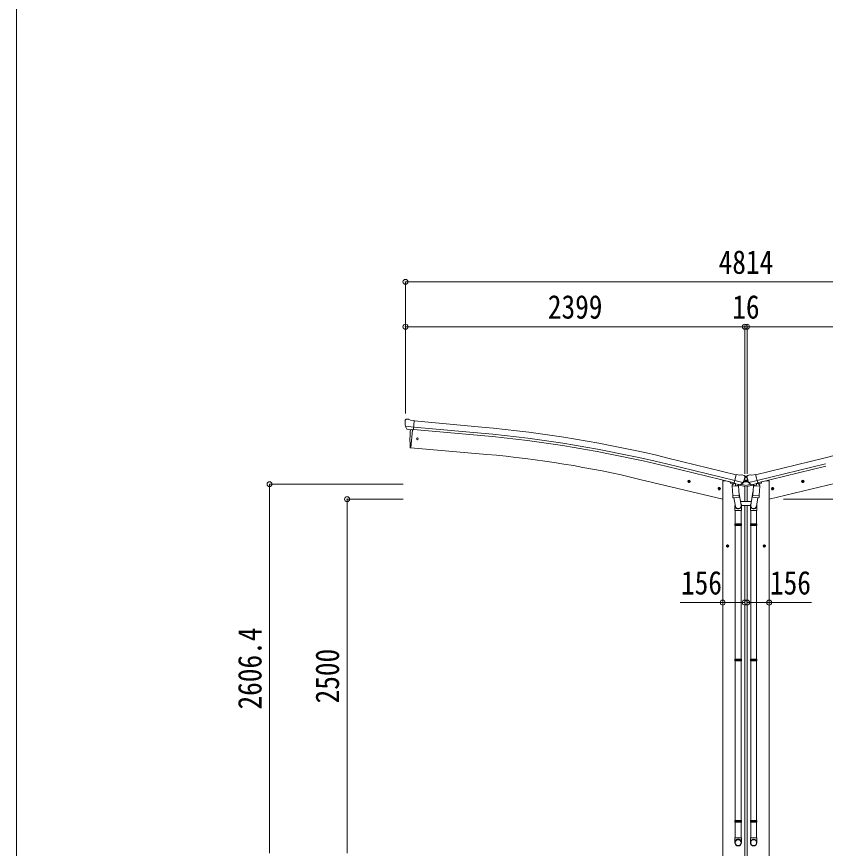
# Model space of a CAD drawing. Units: millimetres at full size. Extents: x -9783 to 33612, y -6828 to 11398.
# Drawn here: x -9783 to -4065, y -3592 to 2285 of the extents above; entities that cross this region are included whole.
import ezdxf
from ezdxf.enums import TextEntityAlignment as Align

# ---------------------------------------------------------------- set-up
doc = ezdxf.new("R2010")
doc.units = ezdxf.units.MM
doc.header["$LTSCALE"] = 35
doc.header["$PDMODE"] = 32
doc.header["$PDSIZE"] = 35
for name, color, linetype, lineweight in [('0-1_本体', 4, 'Continuous', 9), ('0-2_部品', 7, 'Continuous', 9), ('0-7_合掌部品', 3, 'Continuous', 9), ('0-A_寸法', 6, 'Continuous', 9), ('F-0_240', 7, 'Continuous', 9)]:
    doc.layers.add(name, color=color, linetype=linetype, lineweight=lineweight)
doc.styles.add('ＭＳ ゴシック', font='')
doc.styles.get('ＭＳ ゴシック').set_extended_font_data('MS Gothic')

msp = doc.modelspace()

# ---------------------------------------------------------------- linework, layer by layer
at = {"layer": '0-1_本体'}
for p, q in [((-6494.73, -615.27), (-6972.04, -571.95)), ((-6984.48, -633.88), (-6995.65, -761.48)), ((-6500.15, -675.02), (-6977.27, -631.72)), ((-6498.63, -658.31), (-6975.75, -615)), ((-6457.7, -808.55), (-6995.65, -761.48)), ((-5188.26, -876.09), (-4705.24, -993.59)), ((-4695.18, -951.67), (-5178.03, -834.1)), ((-4558.12, -951.67), (-4075.27, -834.1)), ((-4065.05, -876.09), (-4548.06, -993.59)), ((-4709.19, -1010.02), (-5192.23, -892.4)), ((-4544.11, -1010.02), (-4061.08, -892.4)), ((-4790.66, -1125.27), (-5376.33, -984.66)), ((-4790.66, -995.27), (-4770.66, -995.27)), ((-4790.66, -995.27), (-4790.66, -4175.27)), ((-4770.66, -995.27), (-4737.15, -1003.31)), ((-4482.64, -995.27), (-4516.15, -1003.31)), ((-4462.64, -995.27), (-4482.64, -995.27)), ((-4462.64, -1125.27), (-3876.97, -984.66)), ((-4462.64, -995.27), (-4462.64, -4175.27)), ((-4635.16, -1034.97), (-4635.16, -1140.39)), ((-4618.14, -1034.97), (-4618.14, -1140.39)), ((-4635.16, -1170.39), (-4635.16, -4175.27)), ((-4618.14, -1170.39), (-4618.14, -4175.27))]:
    msp.add_line(p, q, dxfattribs=at)
at = {"layer": '0-1_本体', "color": 6}
for p, q in [((-4791.16, -1855.45), (-4635.16, -1855.45)), ((-4462.14, -1855.45), (-4618.14, -1855.45))]:
    msp.add_line(p, q, dxfattribs=at)
at = {"layer": '0-1_本体'}
for centre, radius, start, end in [((-7308.74, -9583.85), 9005.44, 76.31388, 84.81388), ((-1944.56, -9583.85), 9005.44, 95.18612, 103.68612), ((-7308.74, -9583.85), 8945.44, 76.31388, 84.81388), ((-7308.74, -9583.85), 8962.23, 76.31388, 84.81388), ((-7102.68, -8176.85), 7396.48, 76.50259, 84.99741)]:
    msp.add_arc(centre, radius, start, end, dxfattribs=at)
at = {"layer": '0-2_部品'}
for p, q in [((-7035.24, -566.94), (-7035.36, -568.29)), ((-7034.18, -564.9), (-7028.69, -560.3)), ((-7025.04, -559.15), (-7011.38, -560.35)), ((-6998.42, -567.5), (-7010.14, -560.74)), ((-6998.42, -567.5), (-6971.85, -569.83)), ((-6977.51, -634.49), (-6971.85, -569.83)), ((-7034.72, -609.79), (-6975.8, -614.95)), ((-7023.47, -629.28), (-7034.4, -610.34)), ((-7021.08, -630.68), (-7013.37, -631.35)), ((-6984.48, -633.88), (-6995.65, -761.48)), ((-6987.47, -633.62), (-6977.51, -634.49)), ((-6995.65, -761.48), (-6997.71, -761.23)), ((-5019.39, -1001.45), (-5038.84, -996.78)), ((-5036.41, -997.36), (-5031.25, -991.92)), ((-5034.28, -1004.56), (-5036.41, -997.36)), ((-5031.45, -1008.84), (-5026.78, -989.39)), ((-5031.25, -991.92), (-5023.95, -993.67)), ((-5023.95, -993.67), (-5021.82, -1000.87)), ((-4647.78, -1007.56), (-4705.28, -993.75)), ((-4668.78, -955.94), (-4694.71, -949.72)), ((-4668.78, -955.94), (-4655.52, -953.24)), ((-4641.04, -956.43), (-4654.22, -953.27)), ((-4637.94, -958.68), (-4634.08, -964.97)), ((-4633.72, -967.25), (-4634, -968.4)), ((-4619.58, -967.25), (-4619.3, -968.4)), ((-4615.36, -958.68), (-4619.22, -964.97)), ((-4612.26, -956.43), (-4599.08, -953.27)), ((-4605.52, -1007.56), (-4548.02, -993.75)), ((-4584.52, -955.94), (-4597.78, -953.24)), ((-4584.52, -955.94), (-4558.59, -949.72)), ((-4233.91, -1001.45), (-4214.46, -996.78)), ((-4229.35, -993.67), (-4231.49, -1000.87)), ((-4222.06, -991.92), (-4229.35, -993.67)), ((-4221.85, -1008.84), (-4226.52, -989.39)), ((-4216.89, -997.36), (-4222.06, -991.92)), ((-4219.02, -1004.56), (-4216.89, -997.36)), ((-4805.47, -1052.81), (-4824.92, -1048.14)), ((-4822.49, -1048.72), (-4817.32, -1043.28)), ((-4820.36, -1055.92), (-4822.49, -1048.72)), ((-4817.53, -1060.2), (-4812.86, -1040.75)), ((-4817.32, -1043.28), (-4810.03, -1045.03)), ((-4810.03, -1045.03), (-4807.89, -1052.23)), ((-4737.15, -1003.23), (-4737.15, -1006.55)), ((-4714.43, -1015.94), (-4733.32, -1011.41)), ((-4724.85, -1033.12), (-4679.16, -1029.92)), ((-4720.18, -1099.95), (-4724.85, -1033.12)), ((-4710.43, -1011.35), (-4723.75, -1026.66)), ((-4723.75, -1026.66), (-4723.31, -1033.01)), ((-4709.49, -1011.28), (-4710.43, -1011.35)), ((-4706.41, -1013.75), (-4707.94, -1013.39)), ((-4669.7, -1022.57), (-4706.41, -1013.75)), ((-4700.46, -1015.58), (-4699.43, -1030.18)), ((-4672.25, -1024.57), (-4698.06, -1031.01)), ((-4680.94, -1026.74), (-4680.71, -1030.03)), ((-4679.16, -1029.92), (-4674.49, -1096.76)), ((-4632.6, -1035.59), (-4675.3, -1025.34)), ((-4667.34, -1023.04), (-4674.86, -1021.23)), ((-4671.54, -1022.79), (-4671.49, -1023.53)), ((-4668.17, -1022.93), (-4669.7, -1022.57)), ((-4664.63, -1022.47), (-4648.25, -1007.98)), ((-4660.65, -1019.6), (-4634.9, -1025.78)), ((-4632.6, -1028.7), (-4632.6, -1035.59)), ((-4620.71, -1035.59), (-4578, -1025.34)), ((-4620.71, -1028.7), (-4620.71, -1035.59)), ((-4592.66, -1019.6), (-4618.41, -1025.78)), ((-4588.67, -1022.47), (-4605.05, -1007.98)), ((-4585.96, -1023.04), (-4578.44, -1021.23)), ((-4585.13, -1022.93), (-4583.6, -1022.57)), ((-4583.6, -1022.57), (-4546.89, -1013.75)), ((-4581.76, -1022.79), (-4581.81, -1023.53)), ((-4581.06, -1024.57), (-4555.24, -1031.01)), ((-4574.14, -1029.92), (-4578.81, -1096.76)), ((-4528.45, -1033.12), (-4574.14, -1029.92)), ((-4572.36, -1026.74), (-4572.59, -1030.03)), ((-4552.85, -1015.58), (-4553.87, -1030.18)), ((-4546.89, -1013.75), (-4545.36, -1013.39)), ((-4543.81, -1011.28), (-4542.87, -1011.35)), ((-4542.87, -1011.35), (-4529.55, -1026.66)), ((-4538.87, -1015.94), (-4519.98, -1011.41)), ((-4533.12, -1099.95), (-4528.45, -1033.12)), ((-4529.55, -1026.66), (-4530, -1033.01)), ((-4516.15, -1003.23), (-4516.15, -1006.55)), ((-4447.83, -1052.81), (-4428.38, -1048.14)), ((-4443.28, -1045.03), (-4445.41, -1052.23)), ((-4435.98, -1043.28), (-4443.28, -1045.03)), ((-4435.77, -1060.2), (-4440.44, -1040.75)), ((-4430.81, -1048.72), (-4435.98, -1043.28)), ((-4432.94, -1055.92), (-4430.81, -1048.72)), ((-4720.18, -1099.95), (-4674.49, -1096.76)), ((-4720.17, -1099.95), (-4719.28, -1112.65)), ((-4675.47, -1111.36), (-4717.17, -1114.28)), ((-4711.74, -1113.9), (-4701.01, -1177.49)), ((-4676.22, -1071.99), (-4660.31, -1168.16)), ((-4673.63, -1109.23), (-4674.5, -1096.76)), ((-4674.03, -1110.58), (-4674.02, -1110.58)), ((-4577.08, -1071.99), (-4592.99, -1168.16)), ((-4579.67, -1109.23), (-4578.8, -1096.76)), ((-4579.28, -1110.58), (-4579.28, -1110.58)), ((-4533.12, -1099.95), (-4578.81, -1096.76)), ((-4577.83, -1111.36), (-4536.13, -1114.28)), ((-4541.56, -1113.9), (-4552.29, -1177.49)), ((-4533.14, -1099.95), (-4534.02, -1112.65)), ((-4704.16, -1170.67), (-4704.16, -1205.32)), ((-4658.16, -1205.32), (-4658.16, -1170.97)), ((-4595.14, -1205.32), (-4595.14, -1170.97)), ((-4549.14, -1170.67), (-4549.14, -1205.32)), ((-4704.16, -1205.32), (-4658.16, -1205.32)), ((-4702.16, -1205.32), (-4702.16, -1299.32)), ((-4660.16, -1205.32), (-4660.16, -1299.32)), ((-4549.14, -1205.32), (-4595.14, -1205.32)), ((-4593.14, -1205.32), (-4593.14, -1299.32)), ((-4551.14, -1205.32), (-4551.14, -1299.32)), ((-4704.16, -1301.32), (-4703.16, -1299.32)), ((-4704.16, -1301.32), (-4658.16, -1301.32)), ((-4704.16, -1301.32), (-4704.16, -1309.32)), ((-4704.16, -1309.32), (-4658.16, -1309.32)), ((-4704.16, -1309.32), (-4703.16, -1311.32)), ((-4703.16, -1299.32), (-4659.16, -1299.32)), ((-4703.16, -1311.32), (-4659.16, -1311.32)), ((-4702.16, -1311.32), (-4702.16, -2255.51)), ((-4660.16, -1311.32), (-4660.16, -2255.51)), ((-4658.16, -1301.32), (-4659.16, -1299.32)), ((-4595.14, -1301.32), (-4594.14, -1299.32)), ((-4549.14, -1301.32), (-4595.14, -1301.32)), ((-4549.14, -1309.32), (-4595.14, -1309.32)), ((-4550.14, -1299.32), (-4594.14, -1299.32)), ((-4550.14, -1311.32), (-4594.14, -1311.32)), ((-4593.14, -1311.32), (-4593.14, -2255.51)), ((-4551.14, -1311.32), (-4551.14, -2255.51)), ((-4549.14, -1301.32), (-4550.14, -1299.32)), ((-4549.14, -1309.32), (-4550.14, -1311.32)), ((-4549.14, -1301.32), (-4549.14, -1309.32)), ((-4766.66, -1455.39), (-4746.66, -1455.39)), ((-4763.16, -1451.63), (-4756.66, -1447.88)), ((-4756.66, -1465.39), (-4756.66, -1445.39)), ((-4756.66, -1447.88), (-4750.16, -1451.63)), ((-4750.16, -1459.14), (-4756.66, -1462.89)), ((-4750.16, -1451.63), (-4750.16, -1459.14)), ((-4486.64, -1455.39), (-4506.64, -1455.39)), ((-4496.64, -1447.88), (-4503.14, -1451.63)), ((-4503.14, -1451.63), (-4503.14, -1459.14)), ((-4503.14, -1459.14), (-4496.64, -1462.89)), ((-4496.64, -1465.39), (-4496.64, -1445.39)), ((-4490.14, -1451.63), (-4496.64, -1447.88)), ((-4704.16, -2257.51), (-4703.16, -2255.51)), ((-4704.16, -2257.51), (-4658.16, -2257.51)), ((-4704.16, -2257.51), (-4704.16, -2265.51)), ((-4704.16, -2265.51), (-4658.16, -2265.51)), ((-4704.16, -2265.51), (-4703.16, -2267.51)), ((-4703.16, -2255.51), (-4659.16, -2255.51)), ((-4703.16, -2267.51), (-4659.16, -2267.51)), ((-4702.16, -2267.51), (-4702.16, -3395.7)), ((-4660.16, -2267.51), (-4660.16, -3395.7)), ((-4658.16, -2257.51), (-4659.16, -2255.51)), ((-4595.14, -2257.51), (-4594.14, -2255.51)), ((-4549.14, -2257.51), (-4595.14, -2257.51)), ((-4549.14, -2265.51), (-4595.14, -2265.51)), ((-4550.14, -2255.51), (-4594.14, -2255.51)), ((-4550.14, -2267.51), (-4594.14, -2267.51)), ((-4593.14, -2267.51), (-4593.14, -3395.7)), ((-4551.14, -2267.51), (-4551.14, -3395.7)), ((-4549.14, -2257.51), (-4550.14, -2255.51)), ((-4549.14, -2265.51), (-4550.14, -2267.51)), ((-4549.14, -2257.51), (-4549.14, -2265.51)), ((-4704.16, -3397.7), (-4703.16, -3395.7)), ((-4704.16, -3397.7), (-4658.16, -3397.7)), ((-4704.16, -3397.7), (-4704.16, -3405.7)), ((-4704.16, -3405.7), (-4658.16, -3405.7)), ((-4704.16, -3405.7), (-4703.16, -3407.7)), ((-4703.16, -3395.7), (-4659.16, -3395.7)), ((-4703.16, -3407.7), (-4659.16, -3407.7)), ((-4702.16, -3407.7), (-4702.16, -3517.7)), ((-4660.16, -3407.7), (-4660.16, -3517.7)), ((-4658.16, -3397.7), (-4659.16, -3395.7)), ((-4595.14, -3397.7), (-4594.14, -3395.7)), ((-4549.14, -3397.7), (-4595.14, -3397.7)), ((-4549.14, -3405.7), (-4595.14, -3405.7)), ((-4550.14, -3395.7), (-4594.14, -3395.7)), ((-4550.14, -3407.7), (-4594.14, -3407.7)), ((-4593.14, -3407.7), (-4593.14, -3517.7)), ((-4551.14, -3407.7), (-4551.14, -3517.7)), ((-4549.14, -3397.7), (-4550.14, -3395.7)), ((-4549.14, -3405.7), (-4550.14, -3407.7)), ((-4549.14, -3397.7), (-4549.14, -3405.7)), ((-4704.16, -3551.84), (-4704.16, -3517.7)), ((-4704.16, -3517.7), (-4658.16, -3517.7)), ((-4658.16, -3551.84), (-4658.16, -3517.7)), ((-4595.14, -3551.84), (-4595.14, -3517.7)), ((-4549.14, -3517.7), (-4595.14, -3517.7)), ((-4549.14, -3551.84), (-4549.14, -3517.7))]:
    msp.add_line(p, q, dxfattribs=at)
for points in [[(-7034.79, -609.16), (-7034.5, -610.15), (-7034.4, -610.34)], [(-6987.47, -633.62), (-6987.74, -633.69), (-7013.12, -631.47), (-7013.37, -631.35)], [(-4700.14, -1015.16), (-4709.86, -1012.83), (-4694.71, -949.72)], [(-4553.16, -1015.16), (-4543.44, -1012.83), (-4558.59, -949.72)], [(-5021.82, -1000.87), (-5026.98, -1006.31), (-5034.28, -1004.56)], [(-4807.89, -1052.23), (-4813.06, -1057.67), (-4820.36, -1055.92)], [(-4700.14, -1015.16), (-4699.9, -1015.32), (-4675.14, -1021.26), (-4674.86, -1021.23)], [(-4647.51, -1006.98), (-4648.09, -1007.83), (-4648.25, -1007.98)], [(-4605.8, -1006.98), (-4605.21, -1007.83), (-4605.05, -1007.98)], [(-4553.16, -1015.16), (-4553.4, -1015.32), (-4578.17, -1021.26), (-4578.44, -1021.23)], [(-4445.41, -1052.23), (-4440.24, -1057.67), (-4432.94, -1055.92)], [(-4231.49, -1000.87), (-4226.32, -1006.31), (-4219.02, -1004.56)], [(-4658.16, -1301.32), (-4658.16, -1309.32), (-4659.16, -1311.32)], [(-4595.14, -1301.32), (-4595.14, -1309.32), (-4594.14, -1311.32)], [(-4756.66, -1462.89), (-4763.16, -1459.14), (-4763.16, -1451.63)], [(-4496.64, -1462.89), (-4490.14, -1459.14), (-4490.14, -1451.63)], [(-4658.16, -2257.51), (-4658.16, -2265.51), (-4659.16, -2267.51)], [(-4595.14, -2257.51), (-4595.14, -2265.51), (-4594.14, -2267.51)], [(-4658.16, -3397.7), (-4658.16, -3405.7), (-4659.16, -3407.7)], [(-4595.14, -3397.7), (-4595.14, -3405.7), (-4594.14, -3407.7)]]:
    msp.add_lwpolyline(points, dxfattribs=at)
for centre, radius in [((-6949.96, -698.22), 6.5), ((-5029.11, -999.12), 8.5), ((-5029.11, -999.12), 7.7), ((-5029.11, -999.12), 6.5), ((-4224.19, -999.12), 8.5), ((-4224.19, -999.12), 7.7), ((-4224.19, -999.12), 6.5), ((-4815.19, -1050.47), 8.5), ((-4815.19, -1050.47), 7.7), ((-4815.19, -1050.47), 6.5), ((-4438.11, -1050.47), 8.5), ((-4438.11, -1050.47), 7.7), ((-4438.11, -1050.47), 6.5), ((-4756.66, -1455.39), 8.5), ((-4756.66, -1455.39), 7.7), ((-4756.66, -1455.39), 6.5), ((-4496.64, -1455.39), 8.5), ((-4496.64, -1455.39), 7.7), ((-4496.64, -1455.39), 6.5)]:
    msp.add_circle(centre, radius, dxfattribs=at)
for centre, radius, start, end in [((-6833.73, -585.93), 202.4, 175, 186.5915), ((-7025.48, -564.13), 5, 85.00648, 129.99352), ((-7011.64, -563.33), 3, 60, 85), ((-6101.88, -705.67), 900, 175.35014, 183.36081), ((-6997.34, -758.25), 3, 183.36081, 263), ((-4654.92, -956.18), 3, 76.5, 101.5), ((-4830.8, -921.16), 202.4, 334.90875, 346.5), ((-4642.2, -961.29), 5, 31.5, 76.5), ((-4422.5, -921.16), 202.4, 193.5, 205.09125), ((-4611.1, -961.29), 5, 103.5, 148.5), ((-4598.38, -956.18), 3, 78.5, 103.5), ((-4732.15, -1006.55), 5, 180, 256.5), ((-4707.82, -1012.9), 0.5, 221.23754, 256.5), ((-4701.06, -1015.66), 0.604, 7.79405, 79.40158), ((-4698.41, -1030.04), 1.03, 188.03431, 289.96103), ((-4672.49, -1023.6), 1, 284, 4), ((-4671.04, -1022.76), 0.5, 76.5, 184), ((-4668.06, -1022.45), 0.5, 256.5, 291.76246), ((-4635.6, -1028.7), 3, 0, 76.5), ((-4617.71, -1028.7), 3, 103.5, 180), ((-4585.24, -1022.45), 0.5, 248.23754, 283.5), ((-4582.26, -1022.76), 0.5, 356, 103.5), ((-4580.81, -1023.6), 1, 176, 256), ((-4554.89, -1030.04), 1.03, 250.03897, 351.96569), ((-4552.25, -1015.66), 0.604, 100.59842, 172.20595), ((-4545.48, -1012.9), 0.5, 283.5, 318.76246), ((-4521.15, -1006.55), 5, 283.5, 0), ((-4717.31, -1112.28), 2, 190.53157, 274), ((-4675.61, -1109.37), 2, 274, 322.59038), ((-4675.57, -1109.4), 1.95, 322.52234, 4.95983), ((-4577.73, -1109.4), 1.95, 175.04017, 217.47766), ((-4577.69, -1109.37), 2, 217.40962, 266), ((-4535.99, -1112.28), 2, 266, 349.46843), ((-4688.16, -1170.97), 30, 0, 2.54858), ((-4565.14, -1170.97), 30, 177.45142, 180)]:
    msp.add_arc(centre, radius, start, end, dxfattribs=at)
for centre, major_axis, ratio, start_param, end_param in [((-7032.25, -567.2), (-2.71, -1.31), 0.997474, 4.9606201, 5.7465286), ((-7039.57, -562.9), (15.35, 3.44), 0.101033, 0.3078116, 0.3080427), ((-7020.87, -627.77), (-1.62, -2.54), 0.997631, 5.8041905, 6.6006116), ((-7020.74, -627.57), (3.5, 2.17), 0.650902, 4.0958226, 4.1686332), ((-7020.81, -627.68), (-1.62, -2.54), 0.997631, 0.3902369, 0.4789948), ((-4636.64, -966.54), (1.57, -2.57), 0.99628, 0.7835347, 1.5707963), ((-4616.66, -966.54), (-1.57, -2.57), 0.99628, 4.712389, 5.4996506), ((-4666.64, -1020.12), (0.73, -2.92), 0.997631, 5.8041905, 5.8929484), ((-4666.67, -1019.99), (-2.63, 3.16), 0.650902, 2.1145521, 2.1873627), ((-4666.62, -1020.22), (0.73, -2.92), 0.997631, 5.965759, 6.7621801), ((-4586.69, -1020.22), (-0.73, -2.92), 0.997631, 5.8041905, 6.6006116), ((-4586.63, -1019.99), (2.63, 3.16), 0.650902, 4.0958226, 4.1686332), ((-4586.66, -1020.12), (-0.73, -2.92), 0.997631, 0.3902369, 0.4789948), ((-4681.16, -1170.67), (-23, 0), 0.996195, 6.0000678, 10.0103449), ((-4681.16, -1170.67), (-21, 0), 0.996195, 0.3319459, 3.3482706), ((-4572.14, -1170.67), (23, 0), 0.996195, 2.5560258, 6.5663028), ((-4572.14, -1170.67), (21, 0), 0.996195, 2.9349147, 5.9512394), ((-4681.16, -3550.1), (23, 0), 0.996195, 6.2831853, 9.424778), ((-4681.16, -3551.84), (23, 0), 0.996195, 6.2831853, 9.424778), ((-4681.16, -3551.84), (0, -23.43), 0.981806, 4.712389, 7.8539816), ((-4572.14, -3550.1), (-23, 0), 0.996195, 3.1415927, 6.2831853), ((-4572.14, -3551.84), (-23, 0), 0.996195, 3.1415927, 6.2831853), ((-4572.14, -3551.84), (0, -23.43), 0.981806, 4.712389, 7.8539816)]:
    msp.add_ellipse(centre, major_axis=major_axis, ratio=ratio, start_param=start_param, end_param=end_param, dxfattribs=at)
for centre, major_axis in [((-4681.16, -3551.84), (-21, 0)), ((-4572.14, -3551.84), (21, 0))]:
    msp.add_ellipse(centre, major_axis=major_axis, ratio=0.996195, dxfattribs=at)
at = {"layer": '0-7_合掌部品'}
for p, q in [((-4635.15, -973.97), (-4634.95, -972.21)), ((-4635.15, -973.97), (-4635.15, -997.47)), ((-4633.4, -1000.47), (-4635.15, -997.47)), ((-4634.12, -964.91), (-4633.9, -962.97)), ((-4619.4, -962.97), (-4633.9, -962.97)), ((-4625.39, -967.69), (-4624.55, -967.69)), ((-4625.39, -996.39), (-4624.55, -996.39)), ((-4619.9, -1000.47), (-4618.15, -997.47)), ((-4619.18, -964.91), (-4619.4, -962.97)), ((-4618.15, -973.97), (-4618.35, -972.21)), ((-4618.15, -973.97), (-4618.15, -997.47)), ((-4661.2, -1020.09), (-4640.15, -1001.47)), ((-4646.71, -1005.27), (-4641.14, -1000.34)), ((-4640.15, -999.97), (-4633.69, -999.97)), ((-4613.15, -1001.47), (-4640.15, -1001.47)), ((-4633.4, -1000.47), (-4619.9, -1000.47)), ((-4619.61, -999.97), (-4613.15, -999.97)), ((-4592.1, -1020.09), (-4613.15, -1001.47)), ((-4606.59, -1005.27), (-4612.16, -1000.34)), ((-4588.4, -1140.39), (-4664.9, -1140.39)), ((-4658.16, -1170.39), (-4595.14, -1170.39))]:
    msp.add_line(p, q, dxfattribs=at)
for points in [[(-4627.91, -966.85), (-4628.75, -966.85), (-4628.75, -967.69), (-4627.91, -967.69)], [(-4627.91, -995.55), (-4628.75, -995.55), (-4628.75, -996.39), (-4627.91, -996.39)], [(-4626.23, -966.01), (-4626.23, -965.17), (-4627.07, -965.17), (-4627.07, -966.01)], [(-4627.07, -968.53), (-4627.07, -969.37), (-4626.23, -969.37), (-4626.23, -968.53)], [(-4626.23, -994.71), (-4626.23, -993.87), (-4627.07, -993.87), (-4627.07, -994.71)], [(-4627.07, -997.23), (-4627.07, -998.07), (-4626.23, -998.07), (-4626.23, -997.23)], [(-4624.55, -967.69), (-4624.55, -966.85), (-4625.39, -966.85)], [(-4624.55, -996.39), (-4624.55, -995.55), (-4625.39, -995.55)]]:
    msp.add_lwpolyline(points, dxfattribs=at)
for centre in [(-4626.65, -967.27), (-4626.65, -995.97)]:
    msp.add_circle(centre, 3.5, dxfattribs=at)
for centre, radius, start, end in [((-4627.91, -966.01), 0.84, 270, 0), ((-4627.91, -968.53), 0.84, 0, 90), ((-4627.91, -994.71), 0.84, 270, 0), ((-4627.91, -997.23), 0.84, 0, 90), ((-4625.39, -966.01), 0.84, 180, 270), ((-4625.39, -968.53), 0.84, 90, 180), ((-4625.39, -994.71), 0.84, 180, 270), ((-4625.39, -997.23), 0.84, 90, 180), ((-4662.19, -1018.97), 1.5, 263.94026, 311.5), ((-4640.15, -1001.47), 1.5, 90, 131.5), ((-4613.15, -1001.47), 1.5, 48.5, 90), ((-4591.11, -1018.97), 1.5, 228.5, 276.05974)]:
    msp.add_arc(centre, radius, start, end, dxfattribs=at)
at = {"layer": '0-A_寸法'}
for p, q in [((-7034.06, 410.35), (-7034.06, 93.73)), ((-7034.06, 410.35), (-2220.06, 410.35)), ((-7034.06, 93.73), (-7034.06, -518.49)), ((-7034.06, 93.73), (-4635.06, 93.73)), ((-4635.06, 93.73), (-4635.06, -135.27)), ((-4635.06, 93.73), (-4619.06, 93.73)), ((-4635.06, 93.73), (-4635.06, -944.68)), ((-4619.06, 93.73), (-4619.06, -135.27)), ((-4619.06, 93.73), (-2220.06, 93.73)), ((-4619.06, 93.73), (-4619.06, -135.27)), ((-4619.06, 93.73), (-4619.06, -944.68)), ((-7994.63, -1018.87), (-7049.55, -1018.87)), ((-7994.63, -3625.27), (-7994.63, -1018.87)), ((-7446.66, -1125.27), (-7049.55, -1125.27)), ((-7446.66, -3625.27), (-7446.66, -1125.27)), ((-4361.42, -1125.27), (-3974.57, -1125.27)), ((-4791.16, -1855.45), (-5091.16, -1855.45)), ((-4462.14, -1855.45), (-4162.14, -1855.45))]:
    msp.add_line(p, q, dxfattribs=at)
for p in [(-7034.06, 410.35), (-7034.06, 93.73), (-4635.06, 93.73), (-4619.06, 93.73), (-7994.63, -1018.87), (-7446.66, -1125.27), (-4791.16, -1855.45), (-4635.16, -1855.45), (-4618.14, -1855.45), (-4462.14, -1855.45)]:
    msp.add_point(p, dxfattribs=at)
at = {"layer": 'F-0_240', "color": 5}
msp.add_line((-9783.03, 6751.9), (-9783.03, -6828.1), dxfattribs=at)

# ---------------------------------------------------------------- texts
at = {"layer": '0-A_寸法', "color": 7, "style": 'ＭＳ ゴシック', "width": 0.85}
for s, p in [('4814', (-4819.56, 417.35)), ('2399', (-6027.06, 100.73)), ('16', (-4723.31, 100.73)), ('156', (-5085.53, -1848.45)), ('156', (-4456.52, -1848.45))]:
    msp.add_text(s, height=166.8, dxfattribs=at).set_placement(p, align=Align.BOTTOM_LEFT)
for s, p in [('2606.4', (-8001.63, -2610.82)), ('2500', (-7453.66, -2567.77))]:
    msp.add_text(s, height=166.8, rotation=90, dxfattribs=at).set_placement(p, align=Align.BOTTOM_LEFT)

doc.saveas('drawing.dxf')
